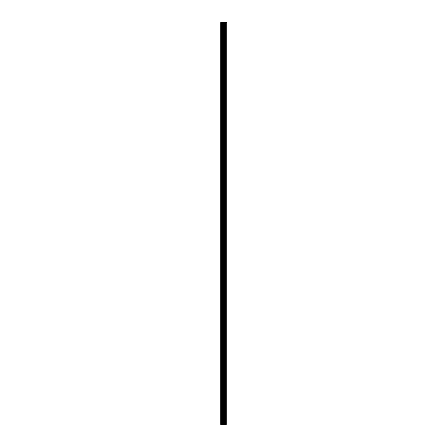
<?xml version="1.0" encoding="UTF-8"?>
<svg xmlns="http://www.w3.org/2000/svg" width="447" height="447" viewBox="0 0 447 447"><rect width="100%" height="100%" fill="white"/><g stroke="black" fill="none" stroke-linecap="round" stroke-linejoin="round"><path stroke-width="0.67" d="M225.992 22.35L225.992 424.65M225.618 22.35L225.618 424.65M225.472 22.35L225.472 424.65M225.193 22.35L225.193 424.65M224.617 22.35L224.606 424.65M224.422 22.35L224.422 424.65M223.802 22.35L223.802 424.65M223.712 22.35L223.712 424.65M223.288 22.35L223.288 424.65M223.17 22.35L223.17 424.65M222.578 22.35L222.578 424.65M222.382 22.35L222.394 424.65M221.807 22.35L221.807 424.65M221.528 22.35L221.528 424.65M221.382 22.35L221.382 424.65M221.008 22.35L221.008 424.65M226.193 22.35L220.807 22.35L220.807 424.65L226.193 424.65L226.193 22.35"/></g></svg>
